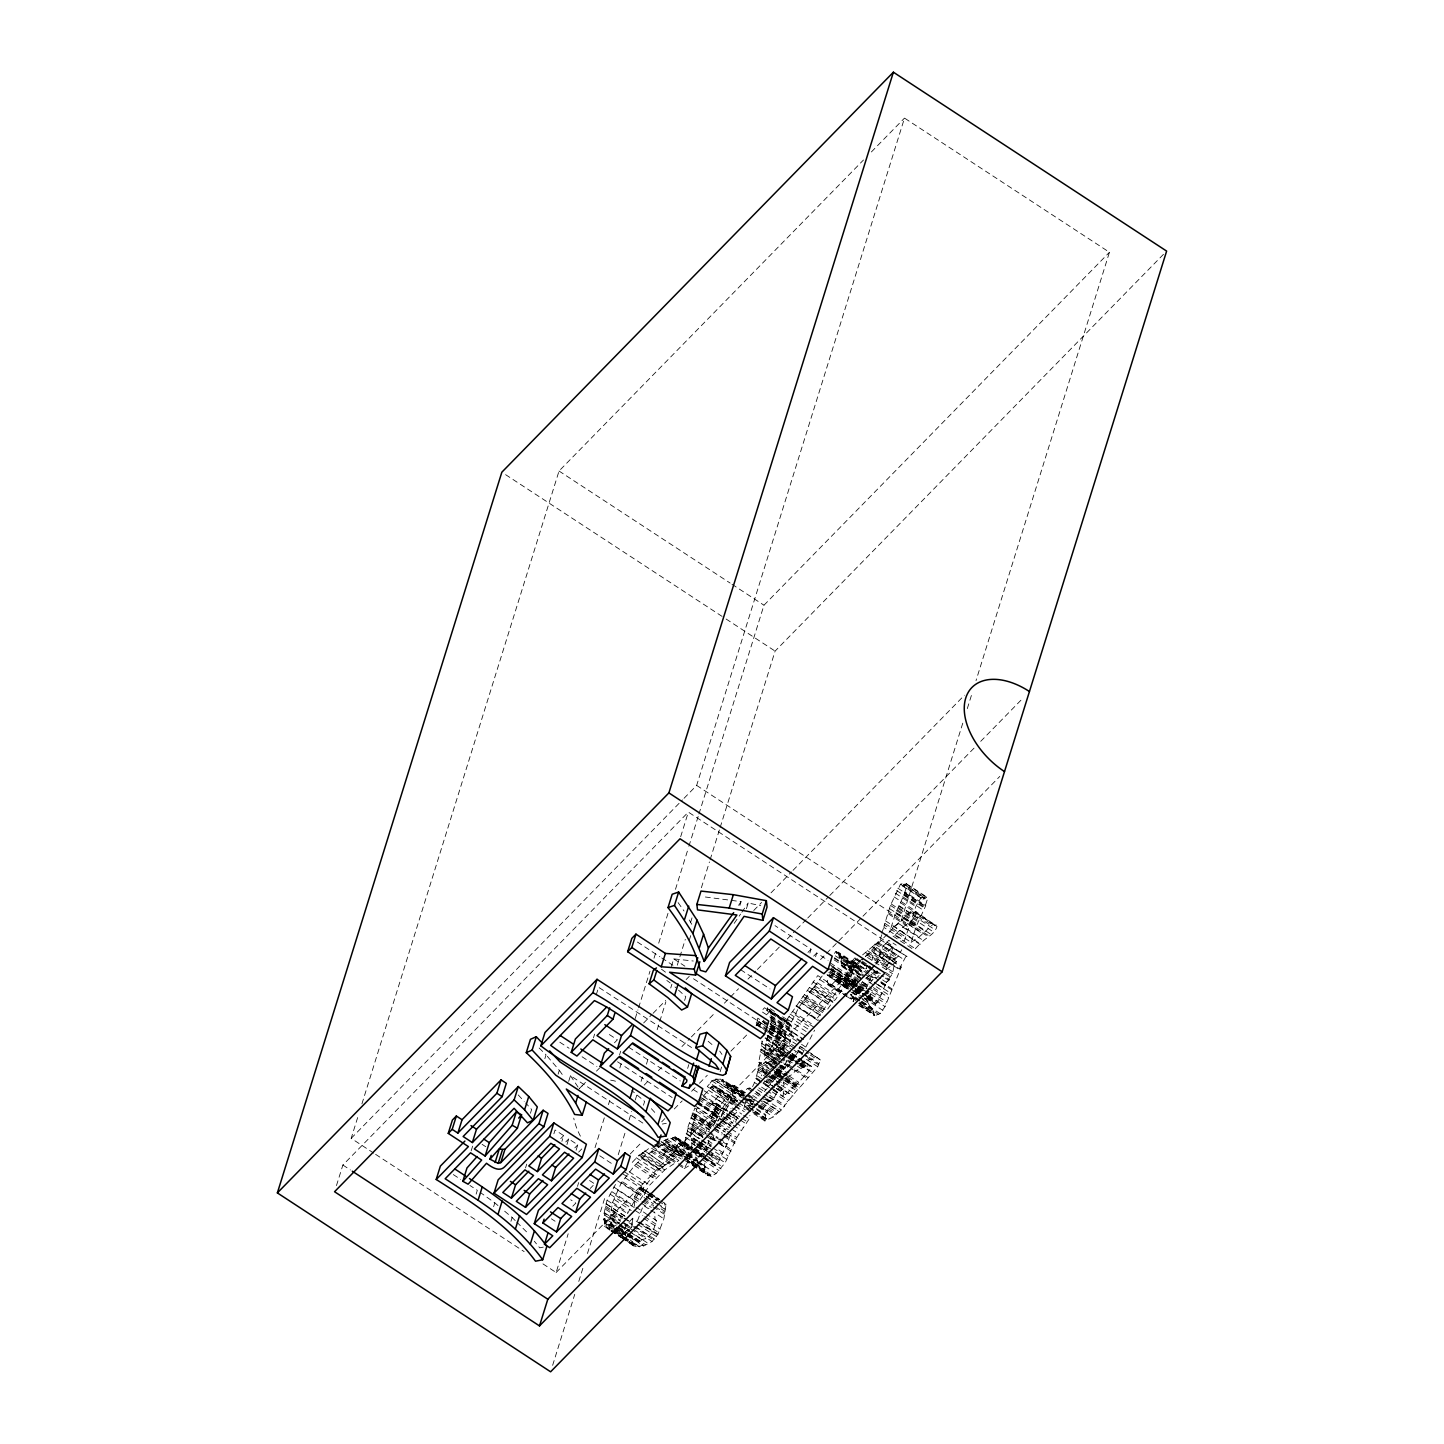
<?xml version="1.0" encoding="UTF-8"?>
<svg xmlns="http://www.w3.org/2000/svg" width="1444" height="1444" viewBox="0 0 1444 1444"><rect width="100%" height="100%" fill="white"/><g stroke="black" fill="none" stroke-linecap="round" stroke-linejoin="round"><path stroke-width="0.75" stroke-dasharray="5 3.75" d="M771.8 1082.458L797.196 1053.308L799.904 1046.521L809.218 1052.622M785.771 1079.444L799.38 1087.964L817.701 1066.737L820.409 1059.95L810.012 1052.712M867.591 992.642L847.087 979.212L846.238 973.743L852.501 966.018L856.039 964.556L860.245 959.809L870.479 966.505M614.458 1226.624L603.285 1219.296L604.783 1215.252L604.097 1213.249L619.007 1223.014M625.324 1235.486L625.378 1231.768L623.772 1232.725L626.353 1222.906M859.776 1000.981L850.462 994.88L851.184 994.32L851.707 997.804L853.097 997.533L853.639 999.501L853.097 1001.739L853.891 1000.927M858.675 1003.544L873.566 1013.309L873.602 1010.944L872.212 1011.215L859.162 1002.678M767.739 1032.225L756.566 1024.915L757.757 1018.164L768.948 1025.475M771.421 1020.439L780.879 1026.846L776.728 1035.474L777.053 1038.326L769.616 1033.453M737.379 1100.671L716.838 1087.025L717.361 1090.509L737.144 1103.234M768.623 1076.809L757.865 1069.733L759.815 1062.224L772.847 1070.762M774.724 1067.946L765.41 1061.845L763.497 1063.307L762.667 1070.13L763.804 1070.654L761.313 1075.78M827.358 974.971L847.068 988.508L843.278 983.346L842.682 978.563L855.732 987.1M697.326 1140.778L690.81 1136.915L691.532 1128.143L695.286 1116.068L712.054 1127.06M713.841 1135.219L712.253 1143.467L704.798 1138.594M805.012 1035.691L766.89 1010.619L767.703 1006.991L775.157 1011.883M766.89 1010.619L768.497 1009.176L788.984 1022.587L787.395 1024.031L788.207 1020.421L782.612 1016.756M765.121 1025.168L764.562 1022.262M767.919 1035.276L784.688 1046.268L785.626 1033.868L784.561 1034.5L771.511 1025.962M742.938 1095.87L726.17 1084.877L726.296 1082.621L743.064 1093.595M836.509 953.058L838.134 952.047L858.62 965.476L857.826 966.866L836.509 953.058L835.932 951.506L833.495 954.628L854 968.04L847.502 987.01M854 968.04L856.418 964.917L857.826 966.866M801.239 1041.304L770.97 1021.72L770.897 1012.045L768.497 1009.176M787.161 1055.871L766.277 1042.225L768.515 1033.128L789.02 1046.539L791.998 1032.893L791.402 1025.457L770.897 1012.045M742.216 1094.624L743.443 1093.108L722.668 1079.552L721.729 1081.213L742.216 1094.624L743.173 1092.964L736.332 1092.512L732.325 1094.227L727.74 1099.949L707.253 1086.538L710.141 1083.217L735.429 1099.606L733.516 1101.555L733.209 1099.48L712.722 1086.069L713.011 1088.144L714.924 1086.195L737.288 1101.718M762.721 1100.96L779.489 1111.934L798.821 1087.982M620.974 1230.956L643.681 1246.01L652.038 1241.515L657.977 1234.205L663.879 1218.808L666.099 1204.206L660.504 1200.542M622.653 1235.829L618.989 1232.689L615.722 1232.562L622.382 1236.948M624.512 1237.057L639.421 1246.804L630.162 1239.999M704.889 1134.226L716.982 1104.281L716.296 1103.144L711.693 1104.155L718.751 1095.653L720.61 1089.697L718.498 1091.032L718.733 1089.787L737.361 1101.989M710.665 1127.62L693.896 1116.627L697.416 1107.728L717.903 1121.158L726.585 1105.436L733.209 1099.48M703.788 1158.467L714.961 1165.795L716.765 1165.182L727.343 1143.774L719.888 1138.901M780.843 1031.341L770.663 1023.94M901.255 966.975L899.395 968.87L878.909 955.459L880.75 953.563L901.255 966.975L885.046 1006.612L880.1 1013.634L874.721 1015.692L874.396 1014.338L859.487 1004.573M695.846 1142.511L692.109 1140.056L691.712 1147.059M714.961 1165.795L712.271 1162.564L712.127 1156.536L706.17 1152.565M701.531 1135.309L688.481 1126.771L684.275 1144.46L683.824 1152.366L684.871 1153.666M775.951 1065.654L770.374 1061.99L770.482 1060.871L777.937 1065.744M684.691 1158.702L711.224 1176.391L716.007 1173.593L725.177 1162.799L736.783 1137.511L749.201 1118.938L749.905 1115.382M695.069 1163.647L704.383 1169.73L705.448 1166.319L698.012 1161.445M893.944 926.506L898.655 923.582L910.189 911.976L914.846 912.337L915.55 911.344L936.994 926.398C934.322 935.568 924.972 937.246 919.972 944.466L899.558 930.279L894.829 935.351L892.645 935.874L913.149 949.304L915.316 948.762L920.045 943.708L893.944 926.506L890.623 928.943L895.912 912.482L905.334 892.121L925.821 905.532L916.417 925.893L911.128 942.354L884.324 925.008L890.443 905.37L900.496 884.215L902.825 883.566L923.835 897.392L923.059 899.359L902.554 885.948L902.825 883.566M639.205 1155.868L639.313 1154.893L659.691 1169.279L639.205 1155.868L640.829 1154.207L664.673 1169.929L678.861 1160.525L658.374 1147.114M782.377 1060.131L761.872 1046.719L761.89 1040.998L786.547 1057.387M694.853 1142.511L691.134 1140.074L691.73 1137.114M884.324 925.008L883.89 927.409L904.377 940.838L915.803 906.597L921.001 897.645L923.835 897.392M612.274 1226.949L604.819 1222.057L605.144 1219.765L615.036 1226.118M604.097 1213.249L607.058 1200.235L616.57 1182.365M774.706 1071.971L780.302 1075.636L758.641 1062.549L761.331 1048.958L781.89 1062.531M779.146 1075.96L780.681 1065.058M617.166 1224.277L609.711 1219.404L612.545 1202.491L621.407 1182.654L634.584 1165.525L644.168 1156.5L655.107 1149.641L676.694 1163.647M624.711 1218.267L632.165 1223.158L631.497 1227.653L622.183 1221.552M684.727 1153.9L669.836 1144.135L663.644 1155.11L676.153 1147.872L679.763 1139.984L678.897 1140.868L691.929 1149.406M695.376 1154.64L699.113 1157.095L700.25 1153.395L694.654 1149.749M645.721 1213.61L656.533 1220.595L652.832 1231.949L647.165 1238.248L641.804 1239.674L640.017 1241.714L638.717 1240.216L632.995 1239.71L627.4 1236.046M684.095 1154.37L663.608 1140.94L663.771 1139.912L696.062 1160.994M609.837 1229.963L604.26 1226.299L604.819 1222.057M678.554 1164.875L684.149 1168.539L690.322 1157.565L689.041 1157.998M692.669 1163.846L688.932 1161.409L688.716 1162.637L692.109 1162.366L700.593 1155.471L707.759 1142.637L711.477 1145.074M711.224 1176.391L694.528 1165.073M656.37 1144.316L676.857 1157.745L677.11 1156.445L665.142 1165.236L644.927 1150.94L665.142 1165.236M764.526 1101.591L779.435 1111.357L773.334 1116.898L764.887 1120.959L743.985 1107.313L745.447 1102.404L754.761 1108.505M764.887 1120.959L765.771 1114.714L767.775 1111.212L759.454 1105.779M745.7 1092.855L734.527 1085.527L731.639 1090.13L732.758 1091.736L732.108 1095.599L728.697 1105.526L718.534 1120.562M856.599 986.396L849.144 981.523L849.451 980.007L847.917 980.259L848.711 978.202L858.025 984.303M702.885 1136.627L687.976 1126.88L694.871 1108.053L715.358 1121.465L713.336 1126.176L692.849 1112.764M857.718 985.061L850.263 980.187L849.451 985.729L851.364 985.277M704.871 1163.268L704.311 1165.795L699.221 1161.806M632.165 1223.158L633.032 1215.902M634.548 1206.281L634.602 1196.498L640.901 1186.914L648.573 1192.202M777.45 1064.733L764.399 1056.196L764.327 1051.25L766.259 1047.947L784.904 1060.149M781.637 1065.203L785.356 1067.639L784.904 1069.625L779.309 1065.961M859.216 1003.165L874.125 1012.93L873.584 1015.168L874.396 1014.338M861.689 978.635L841.202 965.224L841.401 957.625L861.887 971.036L840.643 956.885L839.83 957.715L873.006 979.429L868.999 984.176M336.47 1185.578L342.878 1165.037L688.337 812.106L893.276 946.271L886.255 968.852M373.743 1153.124L351.181 1138.341L358.563 1114.642M361.921 1103.884L559.027 471.033L863.494 159.995M471.141 1150.904L472.928 1145.182M476.141 1194.134L477.314 1190.307L469.932 1185.47M493.631 1206.697L494.823 1202.87L480.816 1192.834M544.857 1058.669L546.049 1054.86L536.681 1045.528M530.435 1113.288L531.609 1109.461L525.688 1103.017M525.526 1167.961L526.717 1164.153M510.941 1221.317L512.133 1217.509L504.263 1210.866M558.124 1074.156L559.315 1070.329L546.049 1054.86M568.683 1081.412L570.47 1075.69L643.663 1123.612M596.21 994.898L598.592 987.281L692.741 1048.308M553.882 1133.793L555.056 1129.984L563.683 1135.634L561.896 1141.356M593.43 1037.911L594.621 1034.103M566.914 1144.641L568.701 1138.919L577.781 1144.857L575.994 1150.579M680.666 836.744L688.337 812.106M684.041 798.297L696.658 785.41L904.504 118.101L1109.443 252.267L976.018 680.647M577.474 1186.39L578.665 1182.564M619.512 1054.986L620.703 1051.178M542.962 1263.897L556.12 1272.525L568.196 1233.772M595.018 1147.673L604.404 1117.53M608.429 1104.624L609.765 1100.31M619.819 1068.019L621.155 1063.723M635.234 1018.507L637.923 1009.897M638.591 1007.75L649.999 971.162M654.006 958.238L656.027 951.776M658.699 943.167L668.085 913.041M675.467 889.36L688.21 848.458M688.878 846.31L698.264 816.167M698.932 814.019L763.966 605.216L1109.443 252.267M671.352 966.505L673.734 958.87L693.301 961.018M552.637 1365.338L574.748 1294.347M578.773 1281.442L583.448 1266.388M587.473 1253.482L605.559 1195.397M618.231 1154.749L625.667 1130.851M629.024 1120.093L631.696 1111.483M635.288 1099.967L637.255 1093.631M641.082 1081.376L642.418 1077.062M646.443 1064.156L648.446 1057.712M657.164 1029.734L665.883 1001.775M677.272 965.206L685.304 939.376M690.665 922.174L692.001 917.861M701.387 887.753L709.419 861.942M710.105 859.776L719.473 829.668M720.141 827.52L775.103 651.1L1165.055 252.7M670.72 988.003L671.911 984.194M689.221 940.405L690.99 934.683M613.429 1226.931L604.097 1220.83L604.874 1218.357L616.065 1225.667M643.446 1105.238L644.638 1101.411L631.714 1090.491M684.6 1000.493L685.792 996.685L674.998 986.974M642.237 1153.864L642.616 1152.673L663.103 1166.084L662.724 1167.293L642.237 1153.864L644.927 1150.94M632.995 1239.71L631.804 1237.093M687.633 1068.38L688.824 1064.571M739.888 905.46L741.061 901.634L701.676 896.525M690.936 1148.648L676.027 1138.901L675.142 1136.843L692.795 1148.521M746.422 908.727L748.209 903.005L760.753 905.695M720.123 1071.773L721.91 1066.051M696.983 1162.294L704.437 1167.167L704.816 1165.47M711.748 1156.229L712.614 1153.485L711.621 1153.485M735.628 1121.735L737.469 1117.71L728.913 1111.916M769.038 1031.467L770.067 1028.164L790.554 1041.593M752.595 1086.628L756.728 1078.072L762.306 1081.736M800.969 1042.189L780.482 1028.76L817.791 975.566L847.339 995.078M809.867 953.058L811.059 949.249L775.013 925.64M784.561 1034.5L785.013 1033.038L770.121 1023.273M788.207 1020.421L784.976 1021.143L781.836 1024.771L761.349 1011.341L764.472 1007.731L788.677 1023.597L788.984 1022.587M783.893 1079.137L774.58 1073.054L775.031 1071.574L795.536 1084.986L795.066 1086.466L785.753 1080.365M774.58 1073.054L781.132 1065.528M815.571 956.776L816.744 952.968L828.062 960.386M764.183 1082.964L777.215 1091.502L773.1 1100.057L767.919 1101.862L763.172 1108.216L763.876 1110.653L767.775 1111.212M832.935 1002.497L812.683 988.274L833.188 1001.685M783.659 1081.935L783.171 1083.541L784.309 1084.083L781.421 1090.4L777.702 1087.964L776.186 1091.917L777.215 1091.502M795.066 1086.466L809.182 1070.762L811.546 1066.484L803.442 1060.889M839.83 957.715L838.134 952.047M812.449 989.086L814.055 987.064L834.542 1000.475L835.589 999.41L848.549 979.61L831.78 968.635M873.837 969.808L857.068 958.834L856.689 960.043L871.598 969.808M838.513 954.845L860.786 969.646L860.335 971.126L861.147 970.296M868.494 967.083L868.783 966.144L874.378 969.808M882.627 979.934L886.363 982.371L892.536 973.689L893.962 966.343L896.435 961.65L875.948 948.239L873.458 952.914L872.05 960.26M866.039 988.58L871.653 975.566L879.107 980.44M888.981 932.481L901.597 919.575L963.274 721.549M967.299 708.625L971.992 693.553M866.201 998.183L875.515 1004.284L875.804 1003.345L866.49 997.244M875.515 1004.284C882.14 997.064 882.483 986.595 889.287 979.574L883.692 975.909M904.576 892.897L907.247 884.811L906.182 883.584L904.179 885.443L924.665 898.854L926.669 896.995L927.752 898.222L925.081 906.309L904.576 892.897L905.334 892.121M787.485 1057.604L778.172 1051.503L779.543 1045.438L799.019 1007.082L812.683 988.274M862.609 954.881L873.71 945.676L894.775 959.502L895.605 957.39L875.1 943.979L874.288 946.091L880.136 939.484L881.851 934.701M894.775 959.502L898.511 955.874L901.778 949.719M795.536 1084.986L783.262 1096.664L783.352 1088.884L779.634 1086.448M730.249 1135.471L726.711 1144.424L709.943 1133.45M767.54 1077.982L757.811 1071.665L758.696 1069.354L779.182 1082.765M788.027 1054.535L773.136 1044.77L772.359 1042.532L782.973 1026.215L803.46 1039.644M876.057 963.942L880.75 953.563M645.739 1193.484L640.143 1189.82L640.901 1186.914M881.652 933.077L883.89 927.409M765.627 1037.694L784.254 1049.896L782.738 1055.564L762.233 1042.153M779.273 1061.863L760.645 1049.68L761.872 1046.719M697.939 1101.844L718.444 1115.255L717.614 1115.652L727.74 1099.949M627.544 1213.646L638.013 1194.224L659.8 1168.304M801.781 1054.824L814.596 1030.15M764.399 1056.196L773.136 1044.77M780.735 1065.293L786.42 1068.939L793.622 1058.199L792.864 1055.961L795.445 1051.864M644.385 1194.946L645.594 1190.777L644.331 1191.715L644.259 1189.639L641.479 1187.961L658.644 1199.314M696.73 1144.767L706.044 1150.85L708.986 1140.182M878.909 955.459L883.114 945.982L886.526 943.149L907.012 956.56L885.28 943.239M877.32 970.982L876.797 972.155L854.884 957.877L852.465 960.711L842.051 966.686L860.678 978.888M899.395 968.87L905.767 956.65M637.472 1220.794L643.374 1205.397L648.97 1209.043M915.55 911.344L916.507 912.969C913.835 922.156 904.486 923.835 899.468 931.055M840.643 956.885L840.191 957.859L841.401 957.625M864.342 968.816L853.169 961.505L854.884 957.877M784.688 1046.268L783.009 1049.752L784.254 1049.896M640.089 1199.784L649.674 1185.145L664.673 1169.929M676.027 1138.901L678.138 1138.341L693.048 1148.106M696.531 1152.312L696.965 1151.409M715.358 1121.465L718.444 1115.255M855.263 988.075L833.567 973.671L829.668 976.83L826.852 981.667L830.805 985.656L838.621 977.678L853.621 988.183M827.899 983.743L851.31 999.086L859.108 991.107L861.671 990.367L860.353 992.804L854.776 989.14M704.275 1095.003L711.441 1086.718L733.101 1101.104M609.35 1229.963L609.368 1227.978L608.032 1228.97L606.841 1225.721L612.437 1229.367M868.024 965.17L865.858 968.96L868.783 966.144M827.755 1009.031L831.166 1004.121L810.68 990.692M795.897 1005.981L816.401 1019.392L841.87 984.465L846.148 980.097L848.549 979.61M761.277 1082.152L755.681 1078.506L757.811 1071.665M770.374 1061.99L774.453 1057.64L783.569 1054.319M780.735 1026.54L781.836 1024.771M752.234 1104.642L755.032 1098.956L747.577 1094.083M814.055 987.064L824.632 972.606M621.732 1234.421L622.472 1233.302M849.884 985.331L853.837 980.314M738.606 905.298L741.061 901.634M734.184 923.366L740.555 914.124M741.837 912.265L748.209 903.005M833.35 966.902L837.033 969.754L833.567 973.671M710.141 1083.217L711.838 1080.798L714.798 1080.148L742.072 1097.837M778.172 1051.503L781.547 1048.867L790.301 1045.745M800.77 1064.084C803.965 1060.221 810.716 1059.156 815.86 1058.687L817.466 1057.604M911.976 911.435L932.463 924.846L935.351 925.748L936.037 924.756M640.143 1189.82L641.479 1187.961M846.924 975.747L847.881 974.465L830.805 963.274M764.201 1091.7L767.233 1088.415M886.526 943.149L888.728 940.261L896.183 945.134M663.608 1140.94L670.16 1137.637L688.788 1149.839M865.642 956.253L875.948 948.239M886.147 969.664L896.435 961.65M721.729 1081.213L722.939 1079.679L723.444 1081.141L744.075 1093.992M630.396 1227.274L626.678 1224.837L632.346 1218.537L652.832 1231.949M873.71 945.676L875.1 943.979M895.605 957.39L883.096 968.292M768.1 1086.881L770.573 1083.939M756.566 1024.915L758.858 1025.763L763.768 1020.168M777.053 1038.326L779.363 1039.175L785.013 1033.038M911.128 942.354L919.142 936.994L932.463 924.846M849.144 981.523L850.263 980.187M869.631 994.934L870.75 993.598L869.938 999.158L871.851 998.706L872.754 1001.974L875.804 1003.345M786.926 1076.917L793.027 1074.156L794.94 1071.069L807.142 1065.455L801.546 1061.791M632.237 1162.384L639.313 1154.893M642.616 1152.673L640.829 1154.207M663.103 1166.084L659.691 1169.279M902.554 885.948L904.143 884.143L924.647 897.554L924.665 898.854M923.059 899.359L924.647 897.554M838.711 978.418L840.462 976.433L840.336 980.133L842.682 978.563M662.724 1167.293L665.413 1164.369M871.382 151.945L904.504 118.101M351.181 1138.341L682.452 799.904M614.476 1042.767L617.382 1039.806L606.263 1032.532M585.47 1082.386L579.188 1088.812A63.031 39.168 44.4 0 1 585.47 1083.505M596.48 1071.141L599.621 1067.928M643.663 1022.948L651.515 1014.915M653.085 1013.309L665.666 1000.457M686.117 979.574L689.257 976.361M753.732 910.496L761.584 902.464M771.024 892.825L791.456 871.941M793.027 870.335L964.43 695.232M560.723 1138.648L563.683 1135.634M565.759 1141.933L568.701 1138.919M574.82 1147.872L577.781 1144.857M578.647 1152.131L581.751 1148.955M644.204 1085.112L647.345 1081.899M658.356 1070.654L661.496 1067.441M681.947 1046.557L689.799 1038.525M691.387 1036.918L714.961 1012.822M724.401 1003.183L738.552 988.725M747.992 979.086L755.844 971.054M757.414 969.447L779.435 946.957M787.305 938.925L795.157 930.893M796.727 929.286L806.167 919.647M807.737 918.041L828.188 897.157M829.758 895.551L974.411 747.757M980.711 741.332L1023.164 697.957M807.954 952.408L811.059 949.249M813.658 956.127L816.744 952.968M572.799 1206.209L575.813 1203.123L570.705 1199.784M590.199 1188.448L593.177 1185.398M630.27 1153.936L641.28 1142.691M661.713 1121.807L664.872 1118.595M674.294 1108.956L682.164 1100.924M691.604 1091.285L697.885 1084.859M699.456 1083.253L707.325 1075.22M730.899 1051.124L746.638 1035.059M756.06 1025.42L760.789 1020.601M767.071 1014.175L770.212 1010.962M820.535 959.556L861.418 917.788M862.989 916.182L999.789 776.421M714.798 1080.148L715.845 1079.083L722.668 1079.552M660.702 1145.615L665.142 1143.847L668.554 1144.587L683.445 1154.334M675.142 1136.843L671.352 1138.756L670.16 1137.637M780.482 1028.76L782.973 1026.215M853.169 961.505L857.068 958.834M604.097 1220.83L605.144 1219.765M862.194 958.942L859.721 960.982M556.12 1272.525L863.729 958.256M865.317 956.65L887.392 934.087M684.275 1153.323L676.857 1157.745M750.826 1088.18L747.414 1088.451L745.284 1090.635L742.685 1094.805L743.389 1097.241L756.421 1105.779M875.93 963.996L893.276 946.271M700.25 1153.395L699.383 1154.279L698.625 1151.771M878.981 975.584L876.526 977.967L870.949 974.303M886.363 982.371L889.287 979.574M773.876 1068.38L766.439 1063.506L770.482 1060.871M735.826 1103.126L711.477 1087.151L712.722 1086.069M726.603 1113.92L732.198 1117.566L739.256 1109.082L718.751 1095.653M704.437 1167.167L705.448 1166.319M855.028 990.855L856.761 989.447M644.656 1151.825L650.197 1147.33L670.702 1160.741M759.111 1102.602L732.09 1085.004L726.946 1088.126L727.812 1086.592L726.17 1084.877M766.259 1047.947L765.482 1048.561L766.277 1042.225M785.969 1061.99L786.763 1061.358L784.832 1064.661L785.356 1067.639M781.421 1090.4L783.352 1088.884M765.41 1061.845L775.735 1067.73M861.635 1002.208L871.671 1007.75L850.769 994.122M828.874 984.808L849.361 998.237L850.552 997.335L851.31 999.086M666.099 1204.206L664.818 1205.144L664.763 1203.051M715.917 1087.693L716.838 1087.025M737.324 1100.436L736.422 1101.104L735.429 1099.606M618.916 1233.393L621.498 1231.588L623.194 1232.598L631.533 1228.086L652.038 1241.515M639.421 1246.804L641.984 1244.999L643.681 1246.01M609.711 1219.404L610.83 1218.628L618.285 1223.519M725.448 1081.791L726.296 1082.621M753.371 1110.418L747.793 1106.772L752.829 1103.487M847.087 979.212L848.711 978.202M688.932 1161.409L687.723 1162.149L687.723 1161.138L708.21 1175.56L709.437 1174.82M684.149 1168.539L694.654 1162.492L685.178 1156.157M603.285 1219.296L604.874 1218.357M734.527 1085.527L732.794 1086.448L732.09 1085.004M745.826 1094.985L753.281 1099.859L755.032 1098.956M717.361 1090.509L718.733 1089.787M801.582 1062.946L807.16 1066.611L810.896 1065.762M623.158 1237.436L637.273 1246.714L639.475 1246.1M755.681 1078.506L756.728 1078.072M693.896 1116.627L695.286 1116.068M753.353 1109.985L747.775 1106.339L743.985 1107.313M668.554 1144.587L669.836 1144.135M769.977 1012.352L791.402 1025.457M737.469 1117.71L729.328 1111.681M626.786 1240.161L628.537 1242.4L629.873 1241.389L629.837 1243.392L633.501 1245.829L637.273 1246.714M758.641 1062.549L759.815 1062.224M604.26 1226.299L606.841 1225.721M613.519 1226.082L611.299 1223.664L610.83 1218.628M866.075 978.003L875.389 971.289L873.656 974.917L877.555 972.263M838.91 956.506L859.397 969.935L860.786 969.646M543.269 1247.129L539.695 1247.833L534.316 1241.208M662.327 1124.046L666.28 1123.342M704.383 1169.73L705.484 1173.972L706.495 1173.124L708.21 1174.568M732.198 1117.566L736.783 1116.555M691.134 1140.074L692.109 1140.056M788.677 1023.597L790.193 1023.995L790.482 1025.763M841.202 965.224L862.357 978.779M656.533 1220.595L655.034 1219.693L654.637 1211.895M559.027 471.033L730.122 583.051M732 584.279L763.966 605.216M505.617 474.661L724.22 617.797M726.097 619.025L775.103 651.1M906.182 883.584L926.669 896.995M907.247 884.811L927.752 898.222M900.496 884.215L921.001 897.645M897.861 888.222L925.64 906.363M904.594 894.107L925.081 907.518M903.89 894.594L924.377 908.023M896.598 890.533L917.102 903.944M902.681 896.706L923.185 910.117M895.298 893.186L915.803 906.597M894.125 896.941L914.63 910.352M916.507 912.969L936.994 926.398M900.442 902.662L935.351 925.748M910.189 911.976L930.676 925.387M898.8 905.514L919.286 918.944M898.98 906.2L935.333 929.972M898.186 907.464L918.673 920.875M891.201 903.962L911.687 917.373M912.933 918.492L933.42 931.921M890.443 905.37L910.929 918.781M896.977 910.857L917.463 924.268M911.29 921.507L931.777 934.918M904.522 917.77L925.008 931.181M895.912 912.482L916.904 926.073M889.721 908.709L910.207 922.138M895.966 913.565L916.471 926.976M909.233 923.005L929.737 936.416M907.41 923.312L928.564 936.885M696.658 785.41L901.597 919.575M901.652 920.008L922.156 933.42M888.222 912.482L908.727 925.893M888.511 913.962L908.998 927.391M898.655 923.582L919.142 936.994M902.735 927.03L923.239 940.459M885.479 920.821L905.966 934.232M885.1 923.528L905.587 936.939M894.829 935.351L915.316 948.762M880.136 939.484L900.623 952.896M878.024 942.463L898.511 955.874M883.114 945.982L903.601 959.412M876.977 943.167L897.464 956.578M872.393 946.759L892.879 960.17M875.461 949.773L895.966 963.202M871.959 951.307L892.446 964.736M878.999 956.181L899.486 969.61M873.458 952.914L893.962 966.343M867.393 950.621L887.898 964.032M868.891 953.293L889.378 966.722M865.642 952.607L886.129 966.018M866.815 954.773L892.32 971.559M867.501 957.462L892.536 973.689M885.352 972.335L890.948 976M885.858 974.267L889.594 976.704M876.237 971.036L881.833 974.682M874.089 970.747L883.403 976.848M885.262 978.057L888.999 980.512M855.534 959.087L872.302 970.061M873.458 971.018L877.194 973.455M871.454 972.606L880.768 978.707M852.465 960.711L869.234 971.686M835.932 951.506L869.071 973.094M836.563 952.137L857.05 965.567M880.966 981.667L892.157 988.978M849.252 961.668L873.927 977.787M881.381 982.66L885.118 985.097M880.678 982.606L891.851 989.916M868.385 974.772L873.963 978.436M881.418 983.31L885.154 985.765M847.141 964.285L863.909 975.26M866.887 977.317L876.201 983.418M878.06 984.627L883.656 988.292M867.176 977.877L875.136 983.057M876.49 983.978L890.046 992.822M840.48 961.072L860.985 974.483M845.57 964.592L864.216 976.794M834.379 957.715L863.819 976.956M865.678 978.184L871.273 981.848M841.094 962.408L861.581 975.837M834.325 958.419L862.682 977.101M868.783 981.884L874.36 985.53M876.237 986.757L889.269 995.295M834.109 959.881L852.736 972.065M873.403 987.624L888.313 997.371M847.357 971.92L860.407 980.458M862.267 981.667L867.844 985.331M862.339 982.028L871.797 988.436M873.512 989.357L881.111 994.537M846.671 972.841L861.581 982.588M863.44 983.815L867.176 986.252M846.238 973.743L859.27 982.281M861.147 983.508L880.371 996.179M846.942 974.538L859.974 983.075M861.833 984.303L867.429 987.949M829.849 964.574L867.609 989.284M871.634 992.245L886.526 1002.01M837.033 969.754L857.519 983.184M831.563 966.758L850.209 978.96M859.884 985.53L869.198 991.631M859.577 986.288L868.891 992.389M849.451 980.007L856.906 984.898M858.765 986.108L868.079 992.209M870.84 994.068L885.75 1003.833M831.437 968.852L856.238 985.043M830.733 968.942L857.231 986.36M859.09 987.57L868.404 993.671M829.506 968.689L848.151 980.873M858.458 987.624L867.772 993.725M830.823 969.682L856.021 986.216M829.379 969.104L856.075 986.703M857.231 987.407L861.671 990.367M857.736 988.093L867.05 994.194M868.909 995.403L878.223 1001.504M857.592 988.31L863.187 991.974M868.277 995.638L885.046 1006.612M830.408 971.27L847.159 982.245M856.942 988.941L866.256 995.042M868.115 996.27L871.851 998.706M833.693 973.978L854.974 987.949M856.31 988.815L866.147 995.259M867.501 996.125L871.219 998.562M829.758 971.812L853.53 987.443M855.299 988.725L866.075 995.548M867.934 996.775L877.248 1002.876M855.191 988.887L864.505 994.988M866.364 996.216L871.959 999.862M828.802 972.462L843.711 982.209M855.028 989.393L864.342 995.494M866.201 996.703L869.938 999.158M831.943 974.971L852.429 988.382M855.245 989.88L860.841 993.544M837.664 978.833L848.855 986.162M855.949 990.891L859.721 993.436M867.14 998.201L874.595 1003.075M843.278 983.346L852.592 989.447M854.451 990.674L863.765 996.775M829.055 974.339L847.646 986.414M855.101 991.288L862.555 996.161M836.708 979.628L851.617 989.393M853.476 990.62L857.213 993.057M844.939 985.62L850.534 989.284M852.393 990.494L861.707 996.595M864.306 998.255L882.934 1010.457M828.351 975.043L845.119 986.017M826.961 974.7L847.845 988.4M829.668 976.83L850.155 990.241M852.574 992.082L867.483 1001.847L870.949 1008.309M835.751 981.433L850.66 991.198M852.52 992.407L856.256 994.844M851.166 992.172L860.48 998.273M862.357 999.501L867.934 1003.147M861.454 1001.432L880.1 1013.634M851.617 995.855L859.072 1000.728M860.931 1001.956L872.104 1009.266L872.212 1011.215M853.097 997.533L878.313 1014.175M851.707 997.804L857.303 1001.468M830.047 983.924L846.816 994.898M819.975 979.682L840.48 993.111M859.433 1005.277L874.324 1015.042M858.675 1005.403L874.721 1015.692M817.394 982.786L837.899 996.198M813.062 981.92L833.549 995.331M815.102 985.999L835.589 999.41M809.488 987.443L829.975 1000.854M807.358 990.349L827.845 1003.76M809.344 992.064L829.831 1005.475M804.507 994.663L825.011 1008.092M806.221 997.389L826.708 1010.818M802.828 996.378L823.333 1009.807M804.777 999.013L825.264 1012.424M803.803 1000.241L824.289 1013.652M800.608 1000.114L821.094 1013.544M801.907 1003.038L822.394 1016.468M799.218 1001.757L819.723 1015.168M796.474 1005.674L819.524 1020.493M740.61 969.7L769.977 988.941M799.164 1008.183L819.65 1021.594M792.521 1011.396L813.008 1024.825M795.139 1014.897L813.766 1027.099M790.067 1014.085L810.553 1027.514M789.02 1016.648L809.524 1030.077M787.323 1019.229L807.81 1032.64M767.63 1008.76L788.117 1022.19M769.237 1010.186L790.193 1023.995M770.717 1015.439L791.204 1028.85M771.132 1016.594L791.637 1030.023M770.897 1017.767L803.081 1038.994M771.511 1019.464L791.998 1032.893M771.565 1020.746L780.879 1026.846M771.078 1022.298L780.392 1028.399M673.734 958.87L684.907 966.18M770.573 1024.265L799.687 1043.091M801.546 1044.319L805.265 1046.756M770.591 1024.644L784.254 1033.579M764.075 1021.089L769.652 1024.753M770.157 1025.926L785.319 1035.889M770.807 1026.702L778.262 1031.576M762.378 1021.576L782.865 1035.005M800.698 1046.611L808.153 1051.503M770.771 1027.641L798.568 1045.745M811.095 1053.849L820.409 1059.95M771.656 1028.976L790.283 1041.178M769.905 1028.525L785.608 1038.597M637.418 942.048L659.854 956.74M661.731 957.968L672.94 965.296M693.499 978.761L764.544 1025.276M799.092 1047.712L808.423 1053.795M810.283 1055.023L815.86 1058.687M757.089 1020.8L768.28 1028.128M770.139 1029.337L777.594 1034.229M776.818 1034.843L795.445 1047.044M756.241 1022.045L767.414 1029.373M769.273 1030.583L776.728 1035.474M769.435 1031.142L784.345 1040.889M798.045 1050.131L807.358 1056.232M809.218 1057.441L818.531 1063.542M756.223 1023.128L767.396 1030.438M768.009 1030.799L784.778 1041.774M775.825 1036.124L794.453 1048.326M797.756 1050.618L807.07 1056.719M758.858 1025.763L766.313 1030.637M768.172 1031.864L779.363 1039.175M798.027 1051.412L805.481 1056.286M807.34 1057.513L818.531 1064.824M793.983 1050.077L799.579 1053.723M774.941 1038.435L791.709 1049.427M806.528 1059.409L817.701 1066.737M767.053 1035.168L783.821 1046.142M767.215 1035.637L783.984 1046.611M767.811 1037.261L788.316 1050.69M792.269 1053.579L801.582 1059.661M779.543 1045.438L790.734 1052.766M792.594 1053.976L802.232 1060.383M804.091 1061.593L811.546 1066.484M791.492 1053.759L800.824 1059.86M802.683 1061.087L810.138 1065.961M792.485 1054.643L809.254 1065.636M772.359 1042.532L789.651 1053.958M790.373 1054.481L799.687 1060.582M765.031 1038.128L789.002 1053.759M790.861 1054.968L800.193 1061.069M767.107 1040.041L787.612 1053.47M790.409 1055.636L799.723 1061.737M789.904 1055.745L793.622 1058.199M789.182 1055.871L798.496 1061.972M800.355 1063.181L805.951 1066.845M780.283 1050.672L787.738 1055.546M789.597 1056.773L797.052 1061.647M788.207 1056.087L797.521 1062.188M799.38 1063.416L804.976 1067.062M792.395 1059.354L797.99 1063.019M799.85 1064.246L812.9 1072.784M777.847 1050.149L787.161 1056.25M788.695 1057.351L798.333 1063.56M799.868 1064.661L809.182 1070.762M772.035 1046.539L786.926 1056.304M788.803 1057.513L798.478 1064.066M800.337 1065.293L804.055 1067.73M788.045 1058.019L797.359 1064.12M799.218 1065.329L802.936 1067.784M780.699 1055.275L795.608 1065.022M797.467 1066.25L801.203 1068.686M761.638 1043.308L782.143 1056.719M769.58 1049.228L784.471 1058.994M786.348 1060.203L790.067 1062.658M761.331 1045.817L784.11 1060.762M787.467 1064.084L794.904 1068.975M796.781 1070.184L807.954 1077.513M768.226 1052.297L783.135 1062.062M784.994 1063.271L788.713 1065.726M786.727 1065.149L792.323 1068.813M794.182 1070.022L807.232 1078.56M783.767 1063.741L793.081 1069.842M764.327 1051.25L781.096 1062.224M764.526 1052.514L775.717 1059.824M764.869 1054.228L779.76 1063.975M760.194 1051.647L778.821 1063.849M763.966 1054.319L778.966 1064.066M772.54 1060.744L778.117 1064.39M779.995 1065.618L785.572 1069.282M779.796 1066.972L789.11 1073.072M777.829 1066.863L787.142 1072.964M768.659 1062.549L776.114 1067.423M777.973 1068.65L787.431 1074.896M789.29 1076.123L798.604 1082.224M777.594 1068.957L786.908 1075.058M767.504 1062.73L774.959 1067.603M776.818 1068.831L786.132 1074.932M776.583 1069.174L785.897 1075.275M765.699 1062.206L775.013 1068.289M776.872 1069.517L786.186 1075.618M780.464 1072.387L800.951 1085.798M775.753 1069.607L785.067 1075.708M776.493 1071.105L783.93 1075.979M785.807 1077.188L796.98 1084.516M763.497 1063.307L774.67 1070.618M776.529 1071.845L783.984 1076.719M776.168 1072.098L783.623 1076.989M785.482 1078.199L796.673 1085.527M784.471 1078.199L799.38 1087.964M778.316 1074.571L783.912 1078.235M775.121 1073.921L782.576 1078.794M784.453 1080.004L793.767 1086.105M777.341 1075.924L782.937 1079.589M784.796 1080.816L797.846 1089.354M758.912 1064.463L772.089 1072.964M773.822 1074.228L783.28 1080.274M763.172 1068.524L770.627 1073.397M772.486 1074.625L781.8 1080.726M776.024 1077.296L781.601 1080.942M783.46 1082.17L796.51 1090.707M758.84 1066.593L770.031 1073.903M771.89 1075.13L779.345 1080.004M762.667 1070.13L770.121 1075.004M771.258 1075.545L781.294 1082.332M758.244 1068.037L769.417 1075.347M771.276 1076.574L778.731 1081.448M763.082 1071.574L768.677 1075.239M770.536 1076.466L779.85 1082.549M769.038 1077.062L779.796 1084.119M781.258 1085.058L794.308 1093.595M769.002 1078.975L778.713 1085.31M768.443 1079.119L777.774 1085.22M778.117 1086.213L793.027 1095.96M766.89 1079.426L776.204 1085.527M777.395 1086.123L792.287 1095.888M770.248 1083.072L766.529 1080.635L770.248 1083.144M757.252 1075.906L762.829 1079.552M764.706 1080.78L774.489 1087.025M776.349 1088.253L783.803 1093.126M774.399 1087.332L765.085 1081.231L762.775 1083.235L772.089 1089.336M776.258 1088.559L785.572 1094.642M763.136 1083.379L772.45 1089.48M773.406 1090.003L782.72 1096.104M756.403 1079.083L761.999 1082.747M773.172 1090.058L788.586 1100.31M772.305 1091.971L787.72 1101.826M754.129 1082.242L759.724 1085.906M761.584 1087.115L770.897 1093.216M758.768 1087.91L768.082 1094.011M769.778 1095.364L784.688 1105.111M769.67 1096.971L784.579 1106.736M757.613 1089.733L767.504 1096.393M768.786 1097.061L773.1 1100.057M755.627 1091.447L765.717 1097.945M766.8 1098.776L771.313 1101.591M749.003 1087.783L763.912 1097.548M765.771 1098.776L769.508 1101.212M764.779 1099.046L781.547 1110.021M747.414 1088.451L753.01 1092.115M754.869 1093.325L764.183 1099.426M752.739 1095.509L762.053 1101.61M762.089 1102.855L777.865 1112.945M760.97 1103.812L776.132 1113.866M719.96 1078.903L743.931 1094.57M759.995 1104.985L774.905 1114.732M725.791 1082.946L744.418 1095.148M727 1084.498L758.461 1105.111M748.985 1099.083L758.299 1105.183M759.183 1105.797L766.638 1110.671M747.324 1098.902L756.638 1105.003M758.497 1106.212L765.952 1111.104M715.845 1079.083L748.299 1100.021L747.432 1101.537L752.577 1098.433L753.281 1099.859M728.588 1087.549L741.62 1096.086M758.28 1106.988L773.334 1116.898M731.639 1090.13L740.952 1096.231M742.812 1097.458L752.125 1103.559M742.902 1098.541L753.245 1105.147M713.914 1079.823L734.4 1093.234M745.284 1101.285L754.598 1107.386M756.457 1108.613L765.771 1114.714M756.62 1109.714L765.934 1115.815M711.838 1080.798L732.325 1094.227M731.603 1094.426L739.057 1099.299M740.916 1100.509L750.23 1106.609M732.108 1095.599L737.685 1099.263M739.563 1100.472L748.876 1106.573M755.212 1111.212L768.262 1119.75M755.248 1111.645L768.28 1120.183M744.761 1105.833L752.216 1110.707M754.093 1111.934L765.266 1119.244M738.516 1102.819L750.952 1110.905M752.577 1111.862L765.843 1120.652M730.52 1100.184L734.238 1102.638M736.097 1103.848L745.429 1109.949M709.69 1087.711L735.375 1104.606M729.419 1101.952L733.137 1104.389M734.996 1105.617L744.328 1111.718M708.372 1090.148L728.859 1103.559M732.433 1107.963L741.747 1114.064M743.606 1115.273L749.201 1118.938M704.149 1090.798L726.585 1105.436M716.188 1098.83L731.097 1108.595M730.556 1110.923L739.869 1117.024M741.729 1118.234L747.324 1121.898M716.296 1103.144L727.469 1110.454M701.748 1094.299L728.155 1111.609M715.105 1103.234L728.137 1111.772M729.996 1112.999L735.592 1116.663M628.609 1047.171L680.25 1080.978M693.156 1089.426L698.697 1093.054M714.365 1103.306L727.505 1111.826M729.274 1112.783L738.588 1118.883M740.447 1120.111L746.025 1123.775M703.354 1096.501L723.841 1109.913M712.488 1104.389L725.538 1112.945M726.91 1113.703L736.223 1119.804M702.163 1098.18L724.744 1112.692M700.304 1097.205L720.791 1110.616M715.123 1108.324L724.437 1114.425M726.314 1115.652L733.769 1120.526M699.239 1098.198L719.744 1111.609M726.422 1116.609L733.877 1121.483M735.736 1122.71L743.191 1127.583M698.643 1099.624L719.13 1113.053M714.257 1110.635L721.711 1115.526M723.57 1116.735L732.884 1122.836M714.275 1111.068L721.729 1115.959M723.588 1117.169L732.902 1123.27M722.072 1117.927L731.386 1124.028M733.245 1125.255L740.7 1130.129M696.983 1101.772L720.069 1116.97M697.109 1102.241L717.614 1115.652M699.528 1104.263L720.014 1117.674M697.163 1103.108L717.65 1116.519M697.253 1103.559L731.386 1125.869M713.661 1114.443L730.429 1125.418M712.686 1114.389L720.141 1119.262M722 1120.472L731.314 1126.573M713.029 1115.093L720.466 1119.966M722.343 1121.194L729.78 1126.067M720.394 1121.789L729.707 1127.89M731.567 1129.118L739.021 1133.991M695.846 1106.321L716.332 1119.75M711.585 1118.721L717.163 1122.385M719.022 1123.594L728.336 1129.695M711.314 1120.093L715.033 1122.529M716.892 1123.757L726.206 1129.858M696.351 1111.158L714.979 1123.36M716.296 1124.1L725.61 1130.201M727.469 1131.41L736.783 1137.511M716.098 1125.977L725.411 1132.078M727.271 1133.305L736.584 1139.406M617.527 1061.773L672.164 1097.548M709.744 1122.042L713.48 1124.479M715.34 1125.706L724.653 1131.807M695.232 1113.992L713.859 1126.194M692.163 1113.468L722.289 1132.98M723.733 1134.244L729.743 1137.854M714.708 1128.685L722.162 1133.558M724.022 1134.785L735.195 1142.096M691.802 1115.111L710.43 1127.313M714.455 1129.984L721.91 1134.876M723.769 1136.085L734.942 1143.413M694.077 1117.674L710.845 1128.648M690.972 1117.295L709.6 1129.497M691.026 1118.089L709.654 1130.291M708.715 1131.573L718.029 1137.673M693.337 1121.807L708.246 1131.573M693.264 1123.865L708.156 1133.63M710.899 1136.229L716.477 1139.894M718.336 1141.121L731.386 1149.659M689.654 1123.017L706.423 1133.991M692.38 1125.399L705.43 1133.937M706.82 1134.749L716.134 1140.85M717.993 1142.06L725.448 1146.951M710.556 1137.8L716.152 1141.464L706.748 1135.453M731.061 1151.229L718.011 1142.691L725.393 1147.655M692.272 1127.006L705.322 1135.544M707.181 1136.771L712.776 1140.435M691.532 1128.143L702.705 1135.453M559.821 1042.207L569.098 1048.272M582.076 1056.773L596.913 1066.484M691.766 1130.056L702.939 1137.367M687.958 1127.944L702.867 1137.71M718.932 1149.966L728.245 1156.048M690.665 1132.674L699.979 1138.774M701.856 1140.002L711.17 1146.085M687.218 1130.851L700.25 1139.406M701.748 1140.634L711.062 1146.735M712.939 1147.962L722.253 1154.045M700.647 1142.403L726.873 1159.55M686.153 1133.269L697.326 1140.598M699.185 1141.807L706.639 1146.698M699.185 1142.005L708.499 1148.106M686.568 1134.226L696.387 1140.579M697.741 1141.536L707.578 1147.908M691.351 1138.323L696.947 1141.987M698.806 1143.215L708.12 1149.298M699.871 1144.875L707.325 1149.767M709.203 1150.976L720.375 1158.305M697.705 1143.72L707.018 1149.821M696.712 1143.72L706.026 1149.821M704.69 1149.388L725.177 1162.799M685.557 1137.439L694.871 1143.54M699.04 1146.554L706.495 1151.446M708.354 1152.655L719.527 1159.983M691.261 1142.818L694.979 1145.254M696.838 1146.464L704.293 1151.355M691.64 1143.106L695.358 1145.543M697.235 1146.771L704.672 1151.644M705.791 1152.438L718.823 1160.976M695.124 1148.215L704.437 1154.316M706.297 1155.525L711.892 1159.189M684.925 1142.384L692.38 1147.258M694.239 1148.485L722.668 1167.023M676.478 1137.998L692.272 1148.377M693.535 1149.207L703.445 1155.705M674.835 1137.782L701.874 1155.417M703.733 1156.644L716.765 1165.182M712.271 1162.564L693.625 1150.363L714.184 1164.261M672.615 1137.457L691.766 1149.767M704.329 1157.908L721.097 1168.9M692.705 1150.706L702.019 1156.806M703.878 1158.016L713.192 1164.117M684.131 1145.706L689.709 1149.37M691.568 1150.597L701.928 1157.258M679.312 1142.962L690.485 1150.272M692.344 1151.5L699.798 1156.373M671.189 1138.359L688.12 1149.731M678.608 1143.666L687.922 1149.767M702.235 1159.55L719.004 1170.524M688.102 1152.276L697.416 1158.377M667.11 1139.334L685.738 1151.536M687.904 1153.178L697.217 1159.261M676.965 1147.041L686.279 1153.142M688.156 1154.352L697.47 1160.453M688.048 1154.496L697.362 1160.579M665.215 1139.93L685.719 1153.359M686.821 1154.117L696.134 1160.218M687.543 1154.803L696.874 1160.904M697.38 1161.391L716.007 1173.593M697.921 1162.203L705.376 1167.095M685.792 1154.55L695.106 1160.633M696.965 1161.86L704.419 1166.734M685.81 1154.983L695.124 1161.066M674.005 1148.828L683.481 1155.182M684.474 1156.229L693.788 1162.33M695.647 1163.557L704.979 1169.64M661.713 1141.825L682.218 1155.236M683.896 1156.319L693.21 1162.42M661.009 1141.681L681.514 1155.092M664.186 1144.009L682.832 1156.211M692.109 1162.366L712.596 1175.795M684.51 1157.889L693.824 1163.99M695.683 1165.2L705.015 1171.301M663.392 1144.839L682.019 1157.023M667.904 1148.449L682.795 1158.214M658.699 1142.745L679.203 1156.175M692.434 1165.091L709.203 1176.066M684.979 1160.561L691.441 1164.586M692.434 1165.434L708.21 1175.56M656.605 1143.016L681.189 1159.027M655.432 1144.406L675.918 1157.835M654.601 1144.803L675.088 1158.214M663.879 1153.882L676.911 1162.42M678.788 1163.629L684.366 1167.293M652.544 1146.716L673.03 1160.146M652.038 1150.615L672.525 1164.026M650.991 1151.68L671.496 1165.091M642.472 1158.792L662.976 1172.203M636.262 1157.745L656.749 1171.156M637.869 1162.438L658.356 1175.867M636.66 1164.55L657.146 1177.961M634.584 1165.525L655.071 1178.954M629.169 1171.734L649.674 1185.145M599.783 1155.796L613.411 1164.712M624.187 1171.662L644.692 1185.073M622.96 1173.972L643.446 1187.383M650.215 1193.015L659.746 1199.513M642.454 1188.466L648.049 1192.112M649.854 1193.304L659.222 1199.441M625.234 1177.817L645.721 1191.246M639.854 1187.979L647.309 1192.852M648.988 1193.935L658.482 1200.163M648.049 1194.17L657.363 1200.253M658.482 1201.083L665.937 1205.957M639.403 1188.881L646.858 1193.755M648.735 1194.982L656.172 1199.856M647.598 1194.693L656.912 1200.794M646.244 1196.174L655.558 1202.274M657.417 1203.484L664.872 1208.375M646.262 1196.896L665.431 1209.639M622.761 1181.932L643.266 1195.361M621.407 1182.654L641.894 1196.065M636.551 1192.618L642.147 1196.282M644.006 1197.509L653.572 1203.953M661.027 1208.845L664.763 1211.281M617.527 1180.813L638.013 1194.224M644.313 1199.585L653.627 1205.686M655.504 1206.913L664.818 1213.014M643.717 1200.74L651.172 1205.632M653.031 1206.841L664.222 1214.169M634.602 1196.498L640.179 1200.163M642.038 1201.372L651.37 1207.473M634.133 1198.466L639.728 1202.13M641.587 1203.357L649.042 1208.231M650.829 1210.271L663.879 1218.808M613.736 1187.004L634.223 1200.433M617.779 1190.091L636.407 1202.292M636.046 1207.184L645.36 1213.267M611.751 1191.589L632.255 1205M615.595 1195.343L634.223 1207.545M589.549 1180.524L594.675 1183.881M610.054 1194.152L630.541 1207.563M635.36 1210.613L642.815 1215.487M644.674 1216.714L655.865 1224.025M643.555 1218.231L660.323 1229.205M614.494 1199.621L631.263 1210.595M612.545 1202.491L627.454 1212.238M645.649 1224.097L658.699 1232.634M607.058 1200.235L625.685 1212.437M639.349 1222.003L657.977 1234.205M638.717 1222.364L657.345 1234.566M605.993 1203.646L624.62 1215.848M637.851 1224.404L656.478 1236.605M606.39 1204.17L625.017 1216.353M611.66 1209.729L622.851 1217.057M605.559 1206.065L622.328 1217.039M610.884 1209.711L622.057 1217.021M623.916 1218.249L631.371 1223.122M635.775 1226.895L654.403 1239.078M628.97 1222.671L632.689 1225.108M634.548 1226.335L649.457 1236.1M605.361 1207.455L622.129 1218.429M632.797 1226.425L653.302 1239.854M605.866 1209.494L620.776 1219.241M611.011 1214.242L620.324 1220.342M611.263 1215.216L620.577 1221.317M622.436 1222.545L629.891 1227.418M624.62 1224.963L630.216 1228.627M631.01 1229.079L645.919 1238.844M604.801 1212.906L619.711 1222.671M610.613 1218.014L629.259 1230.216M620.144 1224.729L629.458 1230.829M604.783 1215.252L617.815 1223.79M619.675 1225.017L625.27 1228.682M628.266 1230.396L648.753 1243.807M621.299 1226.245L628.754 1231.136M630.613 1232.346L641.804 1239.674M619.043 1225.505L628.357 1231.588M618.212 1226.804L627.526 1232.905M628.772 1233.79L645.54 1244.764M617.924 1226.895L626.317 1232.526M628.176 1233.754L639.349 1241.064M619.53 1228.303L626.985 1233.176M628.844 1234.403L640.017 1241.714M618.05 1227.833L625.505 1232.725M627.364 1233.934L638.537 1241.262M626.209 1233.429L616.317 1227.093L626.786 1234.277M627.49 1234.53L643.446 1245.035M616.317 1227.833L625.83 1233.88M627.707 1235.107L633.284 1238.771M615.288 1228.158L625.541 1234.819M613.935 1227.707L605.397 1222.111L604.657 1223.249L611.48 1227.725M615.649 1228.826L625.902 1235.541M614.151 1228.158L623.465 1234.259M605.198 1223.285L612.653 1228.158M614.512 1229.386L621.967 1234.259M613.195 1228.826L622.707 1235.125M482.097 1144.316L485.798 1146.735M614.296 1230.595L623.609 1236.696M613.104 1230.414L623.158 1236.966M624.277 1237.743L638.067 1246.732M606.281 1226.732L610.018 1229.187M611.877 1230.396L621.191 1236.497M611.263 1230.595L620.577 1236.696M621.949 1237.418L633.122 1244.746M611.408 1231.064L621.516 1237.544M622.021 1237.797L632.689 1244.854M610.92 1230.884L621.082 1237.508M622.093 1238.194L633.501 1245.829M551.373 1218.808L555.074 1221.227M453.308 1174.586L460.69 1179.423M375.62 1154.352L524.154 1251.605M342.878 1165.037L350.387 1169.965M666.821 980.458L670.215 982.949M661.478 969.195L668.373 974.339M494.823 1202.87L497.981 1205.541M708.156 1041.286L714.78 1046.882M512.133 1217.509L515.219 1220.595M516.771 1222.129L527.62 1232.923M651.352 1108.685L655.377 1113.053M518.27 1094.967L524.19 1101.411M848.386 997.172L849.361 998.237M867.483 1001.847L864.414 997.389M559.315 1070.329L564.153 1077.188M678.12 902.626L684.041 911.02M719.726 1051.088L721.964 1054.409M570.47 1075.69L578.629 1087.946M689.221 919.936L692.326 925.279M678.138 1138.341L678.897 1140.868M871.671 1007.75L872.104 1009.266M859.397 969.935L858.62 965.476M841.87 965.368L842.051 966.686M807.142 1065.455L807.16 1066.611M904.143 884.143L904.179 885.443M766.421 1061.647L766.439 1063.506M580.398 1136.157A63.031 39.168 44.4 0 1 573.737 1118.107M610.631 1080.13A63.031 39.168 44.4 0 1 616.389 1081.448"/><path stroke-width="1.5" d="M684.943 1076.538L681.983 1086.069L688.896 1088.307L694.492 1081.791L693.066 1076.953L630.505 1035.51L633.465 1025.98M694.492 1081.791L698.697 1066.033L692.939 1084.173M597.04 979.303L544.984 1032.496L540.832 1045.835C579.441 1075.906 631.335 1094.209 658.175 1137.403L666.081 1135.977C638.88 1093.938 589.405 1074.3 550.669 1045.33L594.423 1000.62C637.634 1021.143 674.98 1065.744 722.939 1075.347L725.772 1073.74L730.664 1056.412L727.036 1050.438L719.076 1042.442L706.766 1032.424L699.889 1034.283L695.737 1047.64L715.574 1064.427L718.932 1069.426C672.489 1052.64 635.739 1016.341 592.888 992.66L597.04 979.303L696.892 1044.211M730.664 1056.412L725.772 1073.74M277.374 1192.906L501.844 472.206L893.385 72.2L1166.626 251.094L942.156 971.794L550.615 1371.8L277.374 1192.906L668.897 792.9L893.385 72.2M469.444 1178.557C498.523 1196.986 526.663 1218.122 546.843 1246.425L542.691 1259.764L535.525 1261.19C509.786 1226.082 472.332 1202.509 436.214 1179.477L468.397 1146.59L448.254 1133.378L452.405 1120.039L456.34 1116.013L462.044 1119.732L457.874 1133.089L452.189 1129.352L456.34 1116.013M436.214 1179.477L440.366 1166.12L464.896 1141.067M462.044 1119.732L501.05 1079.877L506.303 1083.325L502.151 1096.664L463.127 1136.518L472.35 1142.565L476.502 1129.208L518.306 1086.52L528.739 1096.483L537.312 1106.916L533.143 1120.273L527.457 1122.818L514.1 1108.306L474.336 1148.937L485.13 1156.012L512.169 1125.255L516.32 1111.898L521.573 1114.84L517.403 1128.179L490.003 1159.189L498.198 1163.377L500.797 1162.619L538.991 1123.594L543.161 1110.237L548.016 1113.432L543.865 1126.771L505.057 1166.427C499.516 1172.618 491.538 1167.131 486.502 1163.268L468.127 1184.188L462.82 1181.3L466.99 1167.961L477.116 1156.536M457.874 1133.089L496.898 1093.234L501.05 1079.877M485.13 1156.012L489.281 1142.655L516.32 1111.898M490.003 1159.189L491.195 1155.38M542.691 1259.764C525.454 1235.757 502.548 1216.552 478.072 1200.271L482.242 1186.932M586.336 1101.916L582.185 1115.273L574.622 1114.461C562.871 1090.816 545.381 1070.654 526.284 1052.658L530.435 1039.319L536.302 1036.72L542.222 1043.001M472.35 1142.565L514.136 1099.859L518.306 1086.52M495.093 1162.528L499.245 1149.189L504.949 1149.28L543.161 1110.237M526.284 1052.658L532.15 1050.059L536.302 1036.72M498.198 1163.377L502.368 1150.038M500.797 1162.619L504.949 1149.28M494.01 1193.159L498.162 1179.82L553.864 1122.927L586.39 1144.226L582.221 1157.565L526.537 1214.458L494.01 1193.159L549.695 1136.266L553.864 1122.927M533.143 1120.273L524.587 1109.822L528.739 1096.483M497.999 1214.386L502.151 1201.047M511.411 1198.123L533.558 1175.506L524.93 1169.875L502.801 1192.473L511.411 1198.123L515.58 1184.784L528.847 1171.21M515.4 1229.006L519.569 1215.668M659.366 1082.206L676.315 1093.307L672.146 1106.664L668.012 1110.887L600.181 1066.484L613.213 1053.163L592.834 1039.806L576.914 1056.069L571.228 1052.351L575.38 1038.994L606.751 1006.955M525.508 1207.346L547.637 1184.73L538.413 1178.701L516.284 1201.318L525.508 1207.346L529.659 1194.007L542.944 1180.434M537.385 1171.589L559.532 1148.973L550.904 1143.323L528.775 1165.94L537.385 1171.589L541.554 1158.232L554.821 1144.677M617.364 1160.687L624.999 1152.89L630.234 1156.337L626.082 1169.676L549.731 1247.688L544.478 1244.259L552.763 1235.793L534.262 1223.664L538.413 1210.325L598.845 1148.576L617.364 1160.687L613.213 1174.044L594.693 1161.915L598.845 1148.576M530.309 1244.132L534.461 1230.793M551.482 1180.813L573.611 1158.196L564.55 1152.258L542.421 1174.874L551.482 1180.813L555.633 1167.474L568.918 1153.9M582.185 1115.273L575.651 1103.054L578.015 1095.418M571.228 1052.351L607.31 1015.493L609.675 1007.858M542.908 1222.978L558.034 1207.545L571.662 1216.48L556.554 1231.912L542.908 1222.978L544.099 1219.169M696.08 973.509L768.695 1021.052L764.526 1034.391L760.392 1038.615L627.653 951.722L631.822 938.383L635.956 934.142L665.413 953.419L696.188 955.639M627.653 951.722L631.804 947.499L635.956 934.142M630.505 1035.51L617.364 1048.922L596.986 1035.583L612.996 1019.211L614.783 1013.489M544.478 1244.259L548.034 1232.815M600.181 1066.484L604.332 1053.127L608.682 1048.687M556.554 1231.912L560.705 1218.574L566.752 1212.4M617.364 1048.922L621.516 1035.583L631.75 1025.15M704.221 961.451L736.909 914.991L697.524 909.864L696.838 904.413L700.99 891.074L733.353 894.684L766.367 900.677L767.035 907.031L762.865 920.369L744.057 916.362L705.809 971.884L700.322 970.332C694.889 947.102 682.164 926.506 668.031 907.59L672.182 894.251L678.644 892.031L697.037 920.171L703.589 934.16L708.39 948.094L704.221 961.451L692.885 933.51L674.492 905.388L678.644 892.031M539.496 1325.899L884.973 972.967L680.034 838.784L334.557 1191.733L539.496 1325.899L547.817 1299.221L874.36 965.621M575.614 1212.455L590.506 1197.22L576.878 1188.286L561.969 1203.52L575.614 1212.455L579.766 1199.098L585.722 1193.015M685.196 987.895L691.64 993.725L687.488 1007.064L681.64 1010.024L667.76 997.551L649.114 983.815L653.284 970.476L656.442 967.913M649.114 983.815L653.861 979.971L656.839 970.44M764.526 1034.391L669.583 972.227L695.683 975.079L694.239 969.141L661.262 966.776L665.413 953.419M594.35 1193.304L609.26 1178.069L595.632 1169.135L580.723 1184.369L594.35 1193.304L598.52 1179.947L604.476 1173.864M684.564 919.485L688.734 906.128M630.017 1098.234L632.995 1088.704M692.885 933.51L697.037 920.171M613.213 1174.044L620.83 1166.247L624.999 1152.89M687.488 1007.064L674.583 995.403L678.138 983.96M646.028 1111.537L650.197 1098.198L662.218 1110.779L670.233 1122.62L666.081 1135.977M699.438 947.517L703.589 934.16M694.239 969.141L697.795 957.697M695.683 975.079L699.835 961.74M658.049 1124.118L662.218 1110.779M696.838 904.413L729.202 908.041L733.353 894.684M575.651 1103.054L566.301 1089.029L654.511 1146.789L658.663 1142.547L661.027 1134.93M690.088 1074.516L693.643 1063.073M696.459 1059.878L699.438 1050.348M688.896 1088.307L690.07 1084.48M693.066 1076.953L696.64 1065.51M695.737 1047.64L702.596 1045.781L706.766 1032.424M725.429 975.837L729.581 962.498L773.461 917.68L832.213 956.145L828.062 969.502L823.91 973.725L812.593 966.325L777.016 1002.659L788.334 1010.078L784.182 1014.302L725.429 975.837L769.291 931.019L773.461 917.68M708.932 1066.268L711.296 1058.632M672.146 1106.664L610.018 1065.979L618.916 1056.9L694.528 1106.393L698.679 1102.169L702.831 1088.812L693.607 1082.783M726.512 1069.769L722.884 1063.777L714.924 1055.781L719.076 1042.442M762.865 920.369L762.215 914.016L766.367 900.677M722.884 1063.777L727.036 1050.438M771.313 998.941L806.889 962.588L770.843 938.979L735.267 975.332L771.313 998.941L775.482 985.584L801.781 958.726M788.334 1010.078L792.485 996.721L786.836 993.021M697.091 1070.816L698.661 1068.434M733.696 912.608L708.39 948.094M518.685 1118.089L521.573 1114.84M462.82 1181.3L481.646 1160.073L470.545 1152.817L445.185 1178.737L478.072 1200.271M448.254 1133.378L452.189 1129.352M540.832 1045.835L592.888 992.66M534.262 1223.664L594.693 1161.915M681.983 1086.069L686.55 1082.025L686.929 1080.112L684.673 1077.91L632.057 1043.47L623.068 1052.658L698.679 1102.169M668.031 907.59L674.492 905.388M729.202 908.041L762.215 914.016M512.169 1125.255L517.403 1128.179M668.897 792.9L942.156 971.794M769.291 931.019L828.062 969.502M744.833 965.531L775.482 985.584M631.804 947.499L661.262 966.776M607.31 1015.493L612.996 1019.211M604.837 1024.662L621.516 1035.583M632.743 1042.929L658.572 1059.842M662.254 1062.261L669.637 1067.08M673.319 1069.499L684.402 1076.737M619.819 1056.322L638.663 1068.65M646.19 1073.578L651.84 1077.278M560.398 1035.619L573.376 1044.12M580.795 1048.994L603.051 1063.56M644.114 1116.97L559.983 1061.881L549.622 1050.871M658.663 1142.547L555.832 1075.22L532.15 1050.059M620.83 1166.247L626.082 1169.676M496.898 1093.234L502.151 1096.664M538.991 1123.594L543.865 1126.771M549.695 1136.266L582.221 1157.565M589.982 1174.369L598.52 1179.947M538.107 1155.976L541.554 1158.232M552.005 1165.091L555.633 1167.474M470.979 1125.58L476.502 1129.208M571.246 1193.52L579.766 1199.098M483.884 1139.136L489.281 1142.655M510.4 1181.391L515.58 1184.784M524.136 1190.379L529.659 1194.007M550.489 1211.877L560.705 1218.574M454.824 1168.972L465.78 1176.156M352.282 1171.192L547.817 1299.221M653.861 979.971L674.583 995.403M702.596 1045.781L714.924 1055.781M514.136 1099.859L524.587 1109.822M1004.501 771.601A63.031 39.168 44.4 0 1 965.747 698.03A63.031 39.168 44.4 0 1 1029.446 691.532"/></g></svg>
